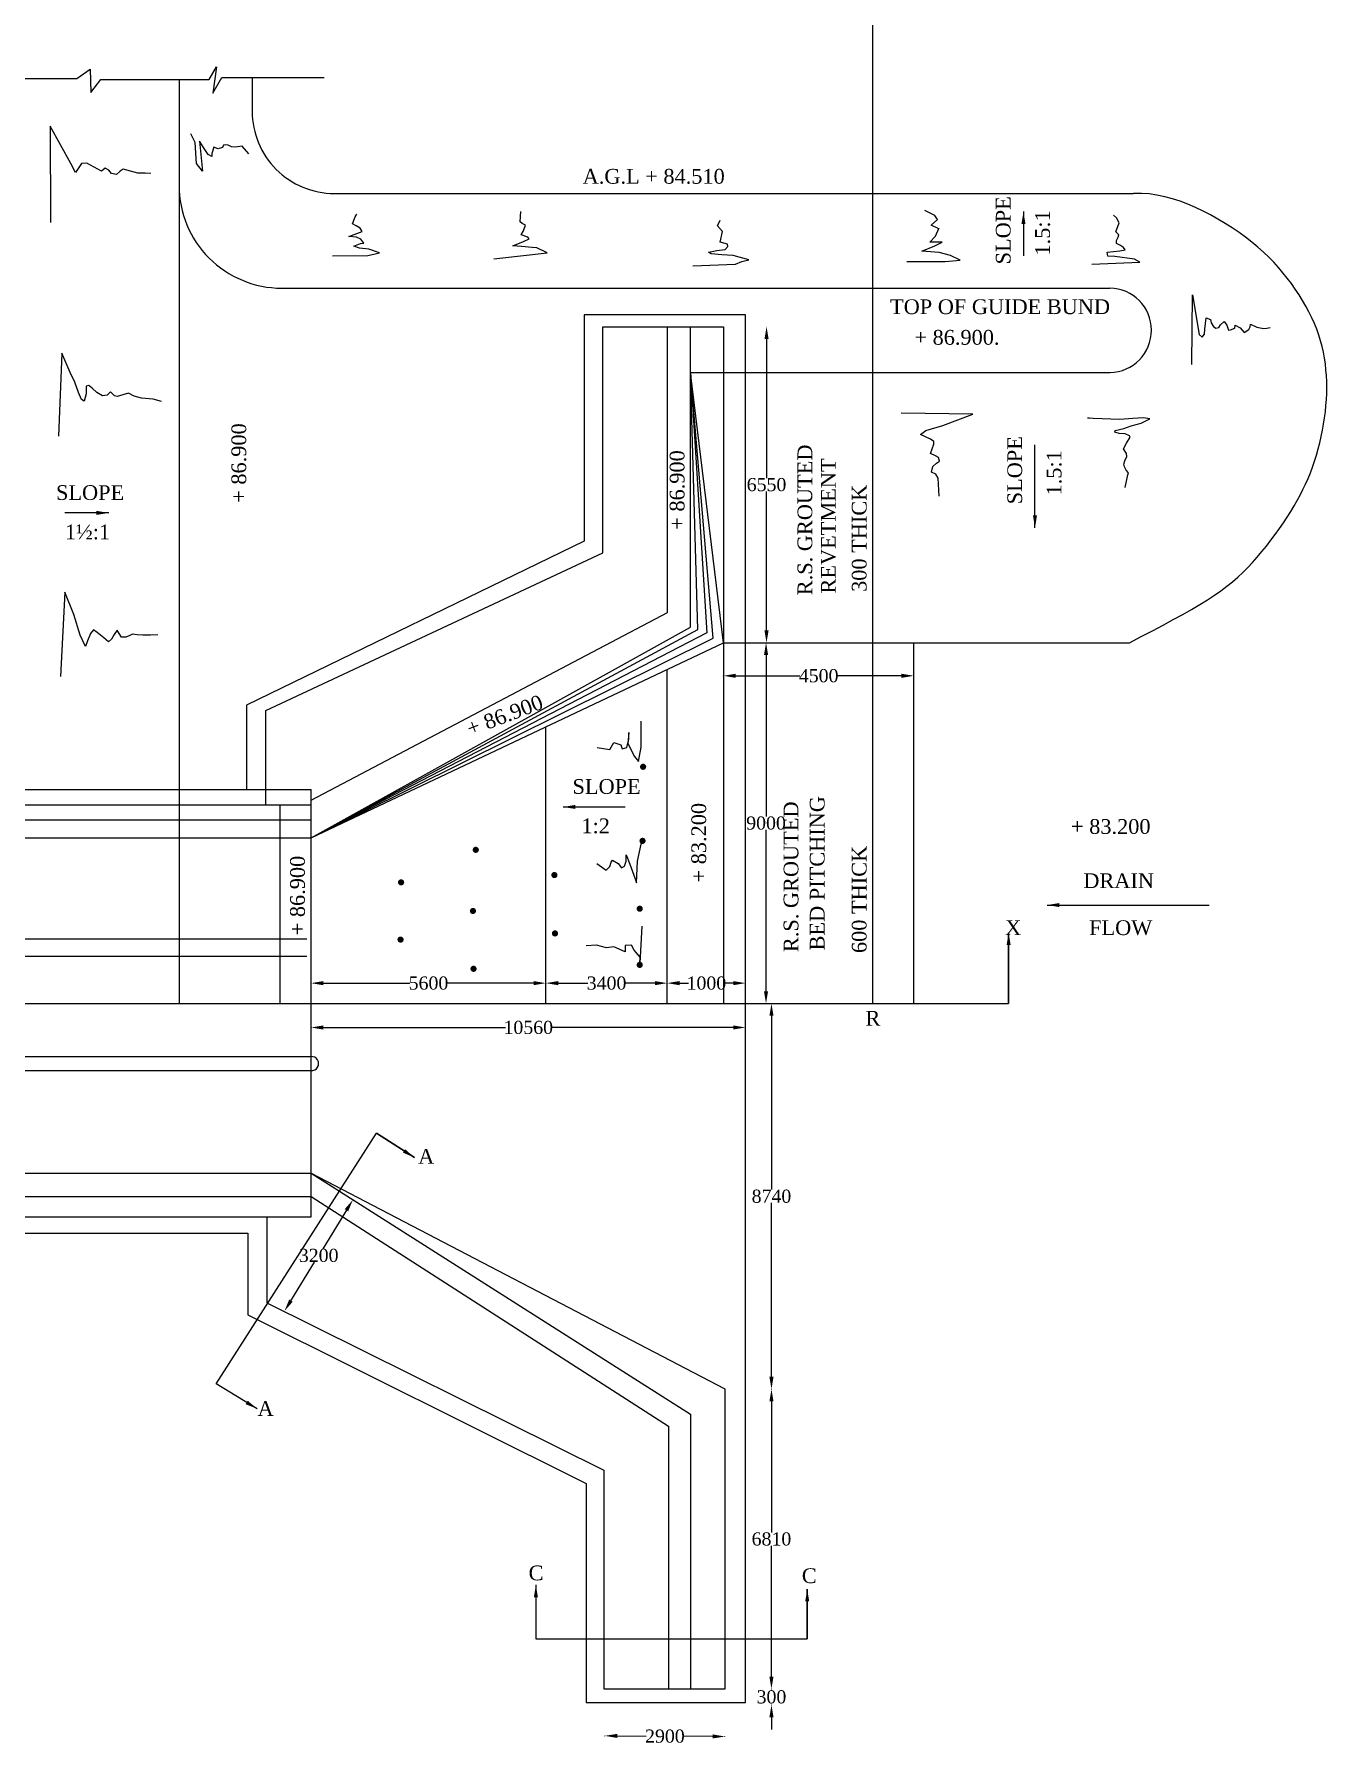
# Model space of a CAD drawing. Header units: millimetres. Extents: x 4623 to 200957, y 6604 to 110630.
# Drawn here: x 96984 to 128486, y 33484 to 75159 of the extents above; entities that cross this region are included whole.
import ezdxf

# ---------------------------------------------------------------- set-up
doc = ezdxf.new("R2010")
doc.units = ezdxf.units.MM
doc.header["$MEASUREMENT"] = 0
for name, color, linetype in [('DIM', 5, 'Continuous'), ('DO LINE', 3, 'Continuous'), ('DWG.LINE', 10, 'Continuous'), ('HATCH', 2, 'Continuous'), ('TEXT', 7, 'Continuous')]:
    doc.layers.add(name, color=color, linetype=linetype)
doc.styles.get("Standard").update_dxf_attribs({"font": 'TIMES.TTF', "height": 320})
doc.dimstyles.get("Standard").update_dxf_attribs({"dimtxt": 320, "dimasz": 300, "dimexe": 0.18, "dimexo": 0.0625, "dimgap": 0.09, "dimtad": 0, "dimtih": 1, "dimtoh": 1, "dimdec": 0, "dimzin": 0, "dimdsep": 46, "dimtxsty": 'Standard', "dimcen": 300, "dimclrd": 5, "dimclre": 5, "dimclrt": 4, "dimadec": 0, "dimazin": 0, "dimtfac": 1, "dimtdec": 0, "dimtofl": 0, "dimtmove": 0, "dimatfit": 3, "dimfxl": 5, "dimfxlon": 1, "dimtolj": 1, "dimtzin": 0, "dimarcsym": 0})

# ---------------------------------------------------------------- blocks, each defined once
blk = doc.blocks.new('*D88')
at = {"layer": 'Defpoints', "color": 0, "ltscale": 0.2}
for p in [(114732, 68034), (114832, 68034), (114757, 60333)]:
    blk.add_point(p, dxfattribs=at)
at = {"layer": 'DIM', "color": 5, "lineweight": -2, "ltscale": 0.2}
for p, q in [((114828, 68034), (114833, 68034)), ((114832, 67734), (114832, 64346)), ((114832, 60633), (114832, 64021)), ((114828, 60333), (114833, 60333))]:
    blk.add_line(p, q, dxfattribs=at)
at = {"layer": 'DIM', "color": 5, "ltscale": 0.2}
for points in [[(114782, 67734), (114882, 67734), (114832, 68034)], [(114782, 60633), (114882, 60633), (114832, 60333)]]:
    blk.add_solid(points, dxfattribs=at)
at = {"layer": 'DIM', "color": 4, "ltscale": 0.2, "insert": (114832, 64184), "char_height": 320, "attachment_point": 5}
blk.add_mtext('\\A1;6550', dxfattribs=at)
blk = doc.blocks.new('*D89')
at = {"layer": 'Defpoints', "color": 0, "ltscale": 0.2}
for p in [(113783, 59487), (118421, 59528), (118421, 59478)]:
    blk.add_point(p, dxfattribs=at)
at = {"layer": 'DIM', "color": 5, "lineweight": -2, "ltscale": 0.2}
for p, q in [((113783, 59523), (113783, 59528)), ((114083, 59528), (115642, 59528)), ((118121, 59528), (116563, 59528)), ((118421, 59523), (118421, 59528))]:
    blk.add_line(p, q, dxfattribs=at)
at = {"layer": 'DIM', "color": 5, "ltscale": 0.2}
for points in [[(114083, 59578), (114083, 59478), (113783, 59528)], [(118121, 59578), (118121, 59478), (118421, 59528)]]:
    blk.add_solid(points, dxfattribs=at)
at = {"layer": 'DIM', "color": 4, "ltscale": 0.2, "insert": (116102, 59528), "char_height": 320, "attachment_point": 5}
blk.add_mtext('\\A1;4500', dxfattribs=at)
blk = doc.blocks.new('*D90')
at = {"layer": 'Defpoints', "color": 0, "ltscale": 0.2}
for p in [(103730, 52025), (109455, 52040), (109455, 52040)]:
    blk.add_point(p, dxfattribs=at)
at = {"layer": 'DIM', "color": 5, "lineweight": -2, "ltscale": 0.2}
for p, q in [((103730, 52034), (103730, 52040)), ((104030, 52040), (106140, 52040)), ((109155, 52040), (107045, 52040)), ((109455, 52040), (109455, 52040))]:
    blk.add_line(p, q, dxfattribs=at)
at = {"layer": 'DIM', "color": 5, "ltscale": 0.2}
for points in [[(104030, 52090), (104030, 51990), (103730, 52040)], [(109155, 52090), (109155, 51990), (109455, 52040)]]:
    blk.add_solid(points, dxfattribs=at)
at = {"layer": 'DIM', "color": 4, "ltscale": 0.2, "insert": (106593, 52040), "char_height": 320, "attachment_point": 5}
blk.add_mtext('\\A1;5600', dxfattribs=at)
blk = doc.blocks.new('*D91')
at = {"layer": 'Defpoints', "color": 0, "ltscale": 0.2}
for p in [(109455, 52040), (112412, 52040), (112412, 51952)]:
    blk.add_point(p, dxfattribs=at)
at = {"layer": 'DIM', "color": 5, "lineweight": -2, "ltscale": 0.2}
for p, q in [((109455, 52040), (109455, 52040)), ((109755, 52040), (110479, 52040)), ((112112, 52040), (111388, 52040)), ((112412, 52034), (112412, 52040))]:
    blk.add_line(p, q, dxfattribs=at)
at = {"layer": 'DIM', "color": 5, "ltscale": 0.2}
for points in [[(109755, 52090), (109755, 51990), (109455, 52040)], [(112112, 52090), (112112, 51990), (112412, 52040)]]:
    blk.add_solid(points, dxfattribs=at)
at = {"layer": 'DIM', "color": 4, "ltscale": 0.2, "insert": (110933, 52040), "char_height": 320, "attachment_point": 5}
blk.add_mtext('\\A1;3400', dxfattribs=at)
blk = doc.blocks.new('*D92')
at = {"layer": 'Defpoints', "color": 0, "ltscale": 0.2}
for p in [(112412, 51952), (114320, 52040), (114320, 51922)]:
    blk.add_point(p, dxfattribs=at)
at = {"layer": 'DIM', "color": 5, "lineweight": -2, "ltscale": 0.2}
for p, q in [((112412, 52034), (112412, 52040)), ((112712, 52040), (112929, 52040)), ((114020, 52040), (113802, 52040)), ((114320, 52034), (114320, 52040))]:
    blk.add_line(p, q, dxfattribs=at)
at = {"layer": 'DIM', "color": 5, "ltscale": 0.2}
for points in [[(112712, 52090), (112712, 51990), (112412, 52040)], [(114020, 52090), (114020, 51990), (114320, 52040)]]:
    blk.add_solid(points, dxfattribs=at)
at = {"layer": 'DIM', "color": 4, "ltscale": 0.2, "insert": (113366, 52040), "char_height": 320, "attachment_point": 5}
blk.add_mtext('\\A1;1000', dxfattribs=at)
blk = doc.blocks.new('*D93')
at = {"layer": 'Defpoints', "color": 0, "ltscale": 0.2}
for p in [(114833, 60333), (114820, 51544), (114884, 51544)]:
    blk.add_point(p, dxfattribs=at)
at = {"layer": 'DIM', "color": 5, "lineweight": -2, "ltscale": 0.2}
for p, q in [((114824, 60333), (114819, 60333)), ((114820, 60033), (114820, 56102)), ((114820, 51844), (114820, 55775)), ((114824, 51544), (114819, 51544))]:
    blk.add_line(p, q, dxfattribs=at)
at = {"layer": 'DIM', "color": 5, "ltscale": 0.2}
for points in [[(114770, 60033), (114870, 60033), (114820, 60333)], [(114770, 51844), (114870, 51844), (114820, 51544)]]:
    blk.add_solid(points, dxfattribs=at)
at = {"layer": 'DIM', "color": 4, "ltscale": 0.2, "insert": (114820, 55939), "char_height": 320, "attachment_point": 5}
blk.add_mtext('\\A1;9000', dxfattribs=at)
blk = doc.blocks.new('*D94')
at = {"layer": 'Defpoints', "color": 0, "ltscale": 0.2}
for p in [(114819, 51544), (114819, 42150), (114952, 42150)]:
    blk.add_point(p, dxfattribs=at)
at = {"layer": 'DIM', "color": 5, "lineweight": -2, "ltscale": 0.2}
for p, q in [((114947, 51544), (114952, 51544)), ((114952, 51244), (114952, 47010)), ((114952, 42450), (114952, 46684)), ((114947, 42150), (114952, 42150))]:
    blk.add_line(p, q, dxfattribs=at)
at = {"layer": 'DIM', "color": 5, "ltscale": 0.2}
for points in [[(114902, 51244), (115002, 51244), (114952, 51544)], [(114902, 42450), (115002, 42450), (114952, 42150)]]:
    blk.add_solid(points, dxfattribs=at)
at = {"layer": 'DIM', "color": 4, "ltscale": 0.2, "insert": (114952, 46847), "char_height": 320, "attachment_point": 5}
blk.add_mtext('\\A1;8740', dxfattribs=at)
blk = doc.blocks.new('*D95')
at = {"layer": 'Defpoints', "color": 0, "ltscale": 0.2}
for p in [(114819, 42150), (114874, 34845), (114952, 34845)]:
    blk.add_point(p, dxfattribs=at)
at = {"layer": 'DIM', "color": 5, "lineweight": -2, "ltscale": 0.2}
for p, q in [((114947, 42150), (114952, 42150)), ((114952, 41850), (114952, 38660)), ((114952, 35145), (114952, 38334)), ((114947, 34845), (114952, 34845))]:
    blk.add_line(p, q, dxfattribs=at)
at = {"layer": 'DIM', "color": 5, "ltscale": 0.2}
for points in [[(114902, 41850), (115002, 41850), (114952, 42150)], [(114902, 35145), (115002, 35145), (114952, 34845)]]:
    blk.add_solid(points, dxfattribs=at)
at = {"layer": 'DIM', "color": 4, "ltscale": 0.2, "insert": (114952, 38497), "char_height": 320, "attachment_point": 5}
blk.add_mtext('\\A1;6810', dxfattribs=at)
blk = doc.blocks.new('*D96')
at = {"layer": 'Defpoints', "color": 0, "ltscale": 0.2}
for p in [(114874, 34845), (114924, 34456), (114952, 34456)]:
    blk.add_point(p, dxfattribs=at)
at = {"layer": 'DIM', "color": 5, "lineweight": -2, "ltscale": 0.2}
for p, q in [((114952, 35145), (114952, 35445)), ((114947, 34845), (114952, 34845)), ((114947, 34456), (114952, 34456)), ((114952, 34156), (114952, 33856))]:
    blk.add_line(p, q, dxfattribs=at)
at = {"layer": 'DIM', "color": 5, "ltscale": 0.2}
for points in [[(114902, 35145), (115002, 35145), (114952, 34845)], [(114902, 34156), (115002, 34156), (114952, 34456)]]:
    blk.add_solid(points, dxfattribs=at)
at = {"layer": 'DIM', "color": 4, "ltscale": 0.2, "insert": (114952, 34650), "char_height": 320, "attachment_point": 5}
blk.add_mtext('\\A1;300', dxfattribs=at)
blk = doc.blocks.new('*D97')
at = {"layer": 'Defpoints', "color": 0, "ltscale": 0.2}
for p in [(110894, 33678), (113816, 33662), (113817, 33686)]:
    blk.add_point(p, dxfattribs=at)
at = {"layer": 'DIM', "color": 5, "lineweight": -2, "ltscale": 0.2}
for p, q in [((110894, 33697), (110894, 33702)), ((111194, 33701), (111896, 33697)), ((113517, 33688), (112814, 33692)), ((113817, 33681), (113817, 33686))]:
    blk.add_line(p, q, dxfattribs=at)
at = {"layer": 'DIM', "color": 5, "ltscale": 0.2}
for points in [[(111194, 33751), (111193, 33651), (110894, 33702)], [(113517, 33738), (113516, 33638), (113817, 33686)]]:
    blk.add_solid(points, dxfattribs=at)
at = {"layer": 'DIM', "color": 4, "ltscale": 0.2, "insert": (112355, 33694), "char_height": 320, "attachment_point": 5}
blk.add_mtext('\\A1;2900', dxfattribs=at)
blk = doc.blocks.new('*D99')
at = {"layer": 'Defpoints', "color": 0, "ltscale": 0.2}
for p in [(104751, 46763), (104838, 46709), (103171, 43995)]:
    blk.add_point(p, dxfattribs=at)
at = {"layer": 'DWG.LINE', "color": 5, "lineweight": -2, "ltscale": 0.2}
for p, q in [((104755, 46760), (104751, 46763)), ((104594, 46507), (104017, 45569)), ((103240, 44304), (103817, 45243)), ((103087, 44046), (103083, 44049))]:
    blk.add_line(p, q, dxfattribs=at)
at = {"layer": 'DWG.LINE', "color": 5, "ltscale": 0.2}
for points in [[(104551, 46533), (104636, 46481), (104751, 46763)], [(103198, 44331), (103283, 44278), (103083, 44049)]]:
    blk.add_solid(points, dxfattribs=at)
at = {"layer": 'DWG.LINE', "color": 4, "ltscale": 0.2, "insert": (103917, 45406), "char_height": 320, "attachment_point": 5}
blk.add_mtext('\\A1;3200', dxfattribs=at)
blk = doc.blocks.new('*D100')
at = {"layer": 'Defpoints', "color": 0, "ltscale": 0.2}
for p in [(103730, 51006), (114320, 50960), (114320, 50928)]:
    blk.add_point(p, dxfattribs=at)
at = {"layer": 'DIM', "color": 5, "lineweight": -2, "ltscale": 0.2}
for p, q in [((103730, 50964), (103730, 50959)), ((104030, 50960), (108470, 50960)), ((114020, 50960), (109580, 50960)), ((114320, 50954), (114320, 50960))]:
    blk.add_line(p, q, dxfattribs=at)
at = {"layer": 'DIM', "color": 5, "ltscale": 0.2}
for points in [[(104030, 51010), (104030, 50910), (103730, 50960)], [(114020, 51010), (114020, 50910), (114320, 50960)]]:
    blk.add_solid(points, dxfattribs=at)
at = {"layer": 'DIM', "color": 4, "ltscale": 0.2, "insert": (109025, 50960), "char_height": 320, "attachment_point": 5}
blk.add_mtext('\\A1;10560', dxfattribs=at)

msp = doc.modelspace()

# ---------------------------------------------------------------- linework, layer by layer
at = {"layer": 'DO LINE', "ltscale": 0.2}
for points in [[(114319.6, 51543.8), (114319.6, 68318.2), (110388.7, 68318.2), (110388.7, 62810.3), (102158.3, 58811.5), (102158.3, 56754.6)], [(102626.4, 56380.9), (102626.4, 58678.7), (110845.9, 62524.8), (110845.9, 68033.7), (113783.3, 68033.7), (113783.3, 59486.8)], [(113783.3, 60333.5), (113783.3, 51543.8)], [(42839.4, 56754.6), (103730.2, 56754.6)], [(42839.4, 56380.9), (103730.2, 56380.9)], [(42846.6, 56021.1), (103730.2, 56021.1)], [(42839.4, 55577.5), (103730.2, 55577.5)], [(42839.4, 53121.3), (103627.1, 53121.3)], [(120732.7, 51543.8), (120732.7, 53268.3)], [(42839.4, 52697.6), (103627.1, 52697.6)], [(8246, 51543.8), (120732.7, 51543.8)], [(103730.2, 47412.6), (112982.3, 41537.4), (112982.3, 34844.5)], [(103730.2, 46838.8), (112445.8, 41247.2), (112445.8, 34844.5)]]:
    msp.add_lwpolyline(points, dxfattribs=at)
at = {"layer": 'DWG.LINE', "ltscale": 0.2}
for points in [[(117420.4, 51543.8), (117420.4, 76370.7), (115510.3, 76370.7)], [(94899, 74084), (98019, 74084), (98349.5, 74306), (98362, 73741.5), (98609.5, 74052.5), (101246.5, 74052.5), (101424, 74363), (101335.5, 73722.5), (101557.5, 74103), (104052, 74103)], [(100514.8, 74052.5), (100514.8, 51543.8)], [(102214, 72246), (102051.5, 72432.5), (101884, 72405), (101794.5, 72413), (101709, 72458), (101647.5, 72466), (101598.5, 72458), (101574, 72401), (101574, 72401), (101468, 72368), (101358, 72409), (101358, 72409), (101317, 72250), (101317, 72180.5), (101227.5, 72225.5), (101129.5, 72372.5), (101015, 72555.5), (101088.5, 71826), (100941.5, 72009.5), (100905, 72519), (100803, 72735)], [(123674.9, 60333.5), (123965.3, 60483.4), (124240.4, 60626.7), (124500.5, 60764), (124745.5, 60895.7), (124975.5, 61022.4), (125190.6, 61144.7), (125391, 61263), (125576.5, 61378), (125747.7, 61490.2), (125905.9, 61600.6), (126052.9, 61710.5), (126190.2, 61820.8), (126319.7, 61932.7), (126443, 62047.3), (126561.8, 62165.8), (126677.8, 62289.2), (126792.4, 62418.3), (126905.3, 62552.3), (127016.1, 62690), (127124.2, 62830.4), (127229.1, 62972.3), (127330.2, 63114.6), (127427.1, 63256), (127519.2, 63395.4), (127606, 63532.1), (127687.8, 63666.5), (127764.8, 63799.5), (127837.1, 63931.9), (127905.2, 64064.6), (127969, 64198.3), (128029.1, 64333.9), (128085.5, 64472.3), (128138.5, 64614.1), (128188, 64758.9), (128234, 64906.2), (128276.5, 65055.5), (128315.2, 65206.1), (128350.2, 65357.6), (128381.4, 65509.4), (128408.7, 65660.9), (128432, 65811.7), (128451.3, 65961.7), (128466.4, 66110.8), (128477.4, 66259), (128484.1, 66406.2), (128486.4, 66552.4), (128484.4, 66697.6), (128477.8, 66841.8), (128466.7, 66984.8), (128450.7, 67127), (128429.7, 67268.4), (128403.4, 67409.3), (128371.4, 67549.8), (128333.6, 67690.1), (128289.7, 67830.4), (128239.5, 67970.9), (128182.7, 68111.7), (128119.6, 68252.6), (128050.5, 68393.2), (127975.6, 68533.2), (127895.1, 68672.5), (127809.4, 68810.5), (127718.8, 68947.1), (127623.5, 69082), (127523.7, 69214.9), (127418.9, 69345.7), (127308.8, 69474.6), (127192.8, 69601.7), (127070.5, 69726.9), (126941.4, 69850.4), (126805, 69972.2), (126660.8, 70092.3), (126508.5, 70210.8), (126348.8, 70327), (126182.7, 70440.2), (126010.9, 70549.7), (125834.5, 70654.7), (125654.2, 70754.5), (125471.1, 70848.5), (125285.8, 70935.9), (125099.4, 71015.9), (124911.9, 71087.5), (124723.8, 71149.6), (124535.1, 71201.1), (124346.1, 71240.9), (124157, 71267.9), (123967.9, 71281.1), (123779.1, 71279.3)], [(103730.2, 56501.5), (112420.1, 61067), (112420.1, 68033.7)], [(103730.2, 55577.5), (112981.9, 60714.1), (112981.9, 68033.7)], [(103730.2, 55577.5), (113529.4, 60444.7), (112981.9, 66917.7), (113377.6, 60578.7), (103730.2, 55577.5), (113157.1, 60654.6), (112981.9, 66917.7)], [(113783.3, 60333.5), (112981.9, 66917.7), (123203.1, 66917.7)], [(103730.2, 55577.5), (113783.3, 60333.5)], [(113783.3, 60333.5), (123674.9, 60333.5)], [(118420.9, 51543.8), (118420.9, 60333.5)], [(112411.5, 51543.8), (112411.5, 59684.5)], [(109455, 51543.8), (109455, 58285.8)], [(82333.2, 46349.8), (103730.2, 46349.8), (103730.2, 56754.6)], [(102974.2, 56380.9), (102974.2, 51543.8)], [(82333.2, 45950.1), (102189.6, 45950.1), (102189.6, 43959.7), (110439.8, 39848.2), (110439.8, 34515.8), (114319.6, 34515.8), (114319.6, 51543.8)], [(42839.4, 50251), (103730.2, 50251)], [(42839.4, 49908.2), (103730.2, 49908.2)], [(102418.5, 41669), (101417.5, 42274.5), (105326.5, 48387), (106249, 47790.5)], [(42839.4, 47412.6), (103730.2, 47412.6)], [(102653.6, 46349.8), (102653.6, 44251.5), (110869.7, 40177.2), (110869.7, 34844.5), (113820.2, 34844.5), (113820.2, 42149.9), (103729.2, 47412.6)], [(82333.2, 46838.8), (103730.2, 46838.8)], [(109211, 37380), (109211, 36062), (115823.5, 36062), (115823.5, 37276.5)]]:
    msp.add_lwpolyline(points, dxfattribs=at)
for points in [[(100514.8, 74052.5), (100514.8, 71472.7, 0.4142136), (103014.8, 68972.7), (123199, 68972.7)], [(102296.8, 74103), (102296.8, 73279.3, 0.4142136), (104296.8, 71279.3), (123779.1, 71279.3)]]:
    msp.add_lwpolyline(points, format="xyb", dxfattribs=at)
for centre, radius, start, end in [((123185.1, 67945.2), 1027.7, 271.00506, 89.22533), ((103743.8, 50079.6), 171.9, 265.47979, 94.52021)]:
    msp.add_arc(centre, radius, start, end, dxfattribs=at)
at = {"layer": 'HATCH', "ltscale": 0.2}
for points in [[(99823, 71764.5), (99688, 71770.5), (99510.5, 71770.5), (99149, 71874.5), (99081.5, 71825.5), (98989.5, 71740), (98867, 71764.5), (98799.5, 71844), (98714, 71899), (98622, 71819.5), (98266.5, 72015.5), (98133.5, 72008), (97991.5, 71788.5), (97880, 72012), (97376, 72919.5), (97383, 70573.5)], [(118251.5, 69625), (118935, 69625), (119186.5, 69625), (119553.5, 69651), (119315, 69767), (119038, 69837.5), (118619, 69876.5), (118935, 70005), (119109, 70095), (118812.5, 70095), (118948, 70237), (119031.5, 70423.5), (119030.4, 70421.1), (118844.5, 70507), (118999.5, 70642.5), (118935, 70745.5), (118690, 70861.5)], [(104250, 69757), (105117, 69771), (105400, 69830.5), (105135.5, 69926), (104916, 69944.5), (104774.5, 69994.5), (104939, 70063), (105021, 70072), (104943.5, 70168), (104838.5, 70213.5), (104656, 70227), (104975.5, 70355), (104925.5, 70432.5), (104829.5, 70491.5), (104742.5, 70537), (104806.5, 70706), (104847.5, 70774.5)], [(108182, 69683.5), (109486, 69829.5), (109235, 69955), (109118, 69959), (108859, 69987.5), (108652.5, 69999.5), (108911.5, 70112.5), (109045, 70173.5), (109012.5, 70218), (108855, 70274.5), (108911.5, 70371.5), (108911.5, 70371.5), (108960, 70505), (108875, 70545), (108826.5, 70589.5), (108847, 70841.5)], [(113036, 69514.5), (114077.5, 69555), (114226, 69621.5), (114399.5, 69662.5), (114399.5, 69662.5), (114021.5, 69769.5), (113745.5, 69784.5), (113480, 69805), (113414, 69851), (113623, 69892), (113827.5, 69917.5), (113888.5, 69983.5), (113878.5, 70040), (113700, 70096), (113700, 70096), (113756, 70356), (113756, 70356), (113633.5, 70494), (113700, 70631.5)], [(122757, 69555), (123930, 69605), (123798.5, 69679), (123320.5, 69743), (123150, 69753.5), (123132.5, 69849), (123444.5, 69884.5), (123572, 69909), (123533, 69966), (123462, 70008.5), (123363, 70058), (123363, 70132), (123405.5, 70213.5), (123419.5, 70274), (123341.5, 70348), (123341.5, 70348), (123426, 70560), (123359, 70684), (123288, 70747.5), (123288, 70747.5)], [(125199.5, 67115.5), (125215, 68812), (125376, 67843), (125452, 67780.5), (125506, 67852), (125515, 67977), (125546, 68249.5), (125546, 68249.5), (125653.5, 68204.5), (125671.5, 68129), (125725, 68035), (125783, 67999), (125854.5, 68012.5), (125895, 68075), (125989, 68160), (126051.5, 68070.5), (126091.5, 67945.5), (126141, 67954.5), (126248.5, 67999), (126252.5, 68070.5), (126373.5, 68003.5), (126476.5, 67892), (126588, 67968), (126615, 68030.5), (126628.5, 68093), (126628.5, 68093), (126780.5, 68021.5), (126946, 67990.5), (127022, 67994.5), (127107, 68017)], [(100086.5, 66209), (99884, 66264), (99884, 66264), (99599.5, 66291), (99418.5, 66340.5), (99281.5, 66417), (99002.5, 66329.5), (98942, 66351.5), (98843.5, 66444.5), (98843.5, 66444.5), (98761.5, 66362.5), (98652, 66346), (98509.5, 66433.5), (98400, 66537.5), (98318, 66603), (98246.5, 66586.5), (98246.5, 66400.5), (98203, 66220), (98137, 66258.5), (98060.5, 66428), (97978, 66685), (97857.5, 66915), (97660.5, 67391), (97579.5, 65364)], [(119039.5, 63905), (119011.5, 64343), (118961.5, 64437.5), (118852, 64492), (118881.5, 64626.5), (118976.5, 64711), (119046, 64756), (119026, 64845.5), (118951.5, 64890.5), (118832, 64940), (118832, 64940), (118911.5, 65169), (118911.5, 65233.5), (118832, 65293.5), (118587.5, 65403), (118587.5, 65403), (118712.5, 65502.5), (119131, 65627), (119858.5, 65905.5), (118114.5, 65930.5)], [(123569.5, 64119), (123634, 64420.5), (123655, 64472.5), (123595.5, 64539), (123553.5, 64618), (123543.5, 64684.5), (123566, 64763.5), (123613, 64872), (123605.5, 64943.5), (123529, 65059.5), (123608, 65192), (123692, 65340), (123679.5, 65377), (123571, 65421), (123423, 65428.5), (123319, 65465.5), (123329, 65505), (123539, 65557), (123716.5, 65616), (123963.5, 65685), (124171, 65788.5), (124023, 65816), (123761, 65798.5), (123442.5, 65769), (122788.5, 65793.5), (122707, 65801), (122652.5, 65801)], [(99993.5, 60527.5), (99820, 60516), (99634.5, 60516), (99495.5, 60527.5), (99379.5, 60543), (99317.5, 60512), (99317.5, 60512), (99213.5, 60466), (99113, 60469.5), (99055, 60558.5), (99005, 60639.5), (98931.5, 60531.5), (98869.5, 60419.5), (98796, 60358), (98684, 60454.5), (98522, 60581.5), (98425.5, 60647), (98352, 60562.5), (98282.5, 60381), (98236, 60242), (98101, 60520), (97946.5, 61021.5), (97734, 61565.5), (97625.5, 59510)], [(110701, 57780.5), (111015.5, 57735.5), (111108.5, 57901), (111281, 57848), (111314, 57748.5), (111427, 57782), (111473.5, 57981), (111473.5, 58146.5), (111450.2, 57881.5), (111613, 57563), (111712.5, 57443.5), (111779, 57788.5), (111779, 58419)], [(110699.5, 54957), (110919.5, 54795.5), (111011, 54883.5), (111048, 54990), (111077, 55037.5), (111213, 54953), (111293.5, 54847), (111374, 54891), (111407, 55008), (111407, 55169.5), (111499, 54942), (111631, 54579.5), (111664, 54480.5), (111683.5, 55014), (111802.2, 55543.1)], [(111796, 53427.5), (111742, 52523), (111751, 52673.4), (111608.5, 52846.5), (111543, 52968), (111543, 52968), (111383.5, 52959), (111383.5, 52799.5), (111383.5, 52799.5), (111111.5, 52921.5), (111111.5, 52921.5), (110933.5, 52902.5), (110933.5, 52902.5), (110933.5, 52902.5), (110689.5, 52968), (110436, 52949.5)]]:
    msp.add_lwpolyline(points, dxfattribs=at)
at = {"layer": 'HATCH', "ltscale": 0.2, "const_width": 75}
for points in [[(111786.5, 57311, 1), (111861.5, 57311, 1)], [(111773, 55506.5, 1), (111848, 55506.5, 1)], [(107708.5, 55288, 1), (107783.5, 55288, 1)], [(109624.5, 54673, 1), (109699.5, 54673, 1)], [(105888.5, 54495, 1), (105963.5, 54495, 1)], [(107640, 53798, 1), (107715, 53798, 1)], [(111704.5, 53852.5, 1), (111779.5, 53852.5, 1)], [(105875, 53101, 1), (105950, 53101, 1)], [(109638, 53251, 1), (109713, 53251, 1)], [(111704.5, 52485.5, 1), (111779.5, 52485.5, 1)], [(107654, 52390, 1), (107729, 52390, 1)]]:
    msp.add_lwpolyline(points, format="xyb", close=True, dxfattribs=at)

# ---------------------------------------------------------------- texts
at = {"layer": 'TEXT', "ltscale": 0.2}
for s, p in [('A.G.L + 84.510', (110350.6, 71516.9)), ('TOP OF GUIDE BUND', (117842.1, 68339.9)), ('+ 86.900.', (118436.1, 67594.4)), ('SLOPE', (97515.1, 63811.9)), ('1½:1', (97731.6, 62852.9)), ('SLOPE', (110103.1, 56651.9)), ('1:2', (110319.6, 55692.9)), ('+ 83.200', (122253.1, 55676.9)), ('DRAIN', (122552.6, 54355.9)), ('X', (120646.6, 53211.4)), ('FLOW', (122693.6, 53211.4)), ('R', (117242.6, 51004.9)), ('A', (106341.6, 47640.4)), ('A', (102427.6, 41496.9)), ('C', (109033.1, 37491.4)), ('C', (115692.1, 37423.9))]:
    msp.add_text(s, height=360, dxfattribs=at).set_placement(p)
for s, rotation, p in [('SLOPE', 90, (120779.6, 69550.6)), ('1.5:1', 90, (121738.6, 69767.1)), ('+ 86.900', 90, (102149.9, 63742.1)), ('R.S. GROUTED', 90, (115946.1, 61491.1)), ('SLOPE', 90, (121060.1, 63705.1)), ('+ 86.900', 90, (112832, 63085.5)), ('REVETMENT', 90, (116517.6, 61531.6)), ('1.5:1', 90, (122019.1, 63921.6)), ('300 THICK', 90, (117270.5, 61571.6)), ('+ 86.900', 20.75289, (107610.2, 58055.8)), ('+ 83.200', 90, (113359.6, 54492.9)), ('R.S. GROUTED', 90, (115607.6, 52796.1)), ('BED PITCHING', 90, (116246.6, 52837.1)), ('+ 86.900', 90, (103580.3, 53205.6)), ('600 THICK', 90, (117270.5, 52773.1))]:
    msp.add_text(s, height=360, rotation=rotation, dxfattribs=at).set_placement(p)

# ---------------------------------------------------------------- dimensions: what is measured, and where the dimension line sits
at = {"layer": 'DIM', "ltscale": 0.2}
for base, p1, p2, text, picture, middle in [((114832.5, 68033.7), (114757, 60333.5), (114731.5, 68033.7), '6550', '*D88', (114832.5, 64183.6)), ((114819.5, 51543.8), (114832.7, 60333.5), (114884.5, 51543.8), '9000', '*D93', (114819.5, 55938.7)), ((114952, 42149.9), (114819.3, 51543.8), (114819.3, 42149.9), '8740', '*D94', (114952, 46846.9))]:
    dim = msp.add_linear_dim(base=base, p1=p1, p2=p2, angle=90, text=text, dimstyle='Standard', dxfattribs=at)
    dim.commit()
    dim.dimension.update_dxf_attribs({"geometry": picture, "text_midpoint": middle})
for base, p1, p2, text, picture, middle in [((118420.9, 59528), (113783.3, 59486.8), (118420.9, 59477.5), '4500', '*D89', (116102.1, 59528)), ((109455, 52039.5), (103730.2, 52025), (109455, 52039.5), '5600', '*D90', (106592.6, 52039.5)), ((114319.6, 50959.5), (103730.2, 51006), (114319.6, 50928), '10560', '*D100', (109024.9, 50959.5))]:
    dim = msp.add_linear_dim(base=base, p1=p1, p2=p2, text=text, dimstyle='Standard', dxfattribs=at)
    dim.commit()
    dim.dimension.update_dxf_attribs({"geometry": picture, "text_midpoint": middle})
for base, p1, p2, text, picture, middle in [((112411.5, 52039.5), (109455, 52039.5), (112411.5, 51952), '3400', '*D91', (110933.2, 52039.5)), ((114319.6, 52039.5), (112411.5, 51952), (114319.6, 51922.5), '1000', '*D92', (113365.5, 52039.5))]:
    dim = msp.add_linear_dim(base=base, p1=p1, p2=p2, text=text, dimstyle='Standard', override={"dimtmove": 1}, dxfattribs=at)
    dim.commit()
    dim.dimension.update_dxf_attribs({"geometry": picture, "text_midpoint": middle})
for base, p1, p2, text, picture, middle in [((114952, 34844.5), (114819.3, 42149.9), (114874, 34844.5), '6810', '*D95', (114952, 38497.2)), ((114952, 34455.5), (114874, 34844.5), (114924, 34455.5), '300', '*D96', (114952, 34650))]:
    dim = msp.add_linear_dim(base=base, p1=p1, p2=p2, angle=90, text=text, dimstyle='Standard', override={"dimtmove": 1}, dxfattribs=at)
    dim.commit()
    dim.dimension.update_dxf_attribs({"geometry": picture, "text_midpoint": middle})
dim = msp.add_aligned_dim(p1=(110893.5, 33677.5), p2=(113816.5, 33661.5), distance=24.7, text='2900', dimstyle='Standard', dxfattribs=at)
dim.commit()
dim.dimension.update_dxf_attribs({"geometry": '*D97', "text_midpoint": (112355.1, 33694.2)})
at = {"layer": 'DWG.LINE', "ltscale": 0.2}
dim = msp.add_aligned_dim(p1=(103170.7, 43995.1), p2=(104838.3, 46709), distance=102.7, text='3200', dimstyle='Standard', dxfattribs=at)
dim.commit()
dim.dimension.update_dxf_attribs({"geometry": '*D99', "text_midpoint": (103917, 45405.8)})

# ---------------------------------------------------------------- leaders
at = {"layer": 'DIM', "ltscale": 0.2}
for points in [[(121094, 70837), (121094, 69763)], [(121374.5, 63136.5), (121374.5, 65158)], [(98801.5, 63497.5), (97727.5, 63497.5)], [(109874, 56332), (111389.5, 56337.5)], [(121671, 53942.5), (125620, 53942.5)]]:
    msp.add_leader(points, dimstyle='Standard', override={"dimgap": 0.09, "dimtad": 0}, dxfattribs=at)
at = {"layer": 'DWG.LINE', "ltscale": 0.2}
for points in [[(120732.7, 53268.3), (120732.7, 51543.8)], [(106249, 47790.5), (105326.5, 48387)], [(102418.5, 41669), (101417.5, 42274.5)], [(109211, 37380), (109211, 36062)], [(115823.5, 37276.5), (115823.5, 36062)]]:
    msp.add_leader(points, dimstyle='Standard', override={"dimgap": 0.09, "dimtad": 0}, dxfattribs=at)

doc.saveas('drawing.dxf')
